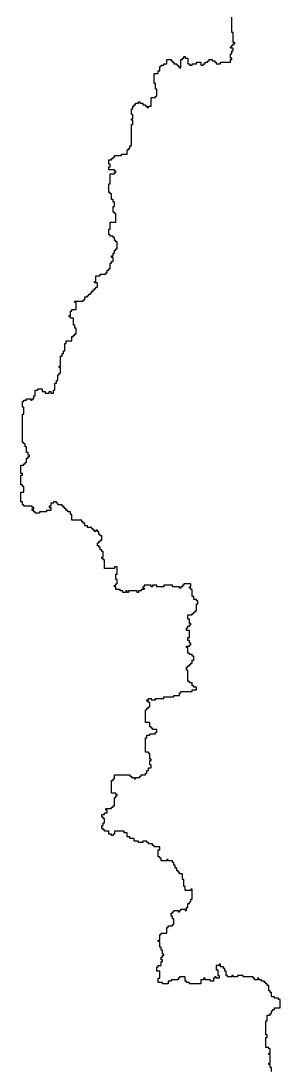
# Model space of a CAD drawing. Header units: inches. Extents: x -98695 to 376223, y 1122520 to 1501782.
# Drawn here: x 75035 to 80680, y 1171612 to 1194462 of the extents above; entities that cross this region are included whole.
import ezdxf

# ---------------------------------------------------------------- set-up
doc = ezdxf.new("R2010")
doc.units = ezdxf.units.IN
doc.header["$MEASUREMENT"] = 0
doc.layers.add('subs1', color=7, linetype='Continuous', true_color=0xc8dcf7)

msp = doc.modelspace()

# ---------------------------------------------------------------- linework, layer by layer
at = {"layer": 'subs1'}
msp.add_polyline3d([(80494, 1171535, 0), (80494, 1171628, 0), (80464, 1171628, 0), (80464, 1171690, 0), (80433, 1171690, 0), (80433, 1171720, 0), (80464, 1171720, 0), (80464, 1171905, 0), (80433, 1171905, 0), (80433, 1171936, 0), (80464, 1171936, 0), (80464, 1172029, 0), (80433, 1172029, 0), (80433, 1172060, 0), (80371, 1172060, 0), (80371, 1172276, 0), (80402, 1172276, 0), (80402, 1172337, 0), (80371, 1172337, 0), (80371, 1172646, 0), (80402, 1172646, 0), (80402, 1172769, 0), (80464, 1172769, 0), (80464, 1172800, 0), (80494, 1172800, 0), (80494, 1172862, 0), (80525, 1172862, 0), (80525, 1172893, 0), (80556, 1172893, 0), (80556, 1172923, 0), (80680, 1172923, 0), (80680, 1173108, 0), (80649, 1173108, 0), (80649, 1173139, 0), (80556, 1173139, 0), (80556, 1173170, 0), (80494, 1173170, 0), (80494, 1173263, 0), (80464, 1173263, 0), (80464, 1173294, 0), (80433, 1173294, 0), (80433, 1173417, 0), (80402, 1173417, 0), (80402, 1173448, 0), (80371, 1173448, 0), (80371, 1173479, 0), (80340, 1173479, 0), (80340, 1173509, 0), (80279, 1173509, 0), (80279, 1173540, 0), (80217, 1173540, 0), (80217, 1173571, 0), (80186, 1173571, 0), (80186, 1173540, 0), (80124, 1173540, 0), (80124, 1173571, 0), (80093, 1173571, 0), (80093, 1173602, 0), (79878, 1173602, 0), (79878, 1173633, 0), (79754, 1173633, 0), (79754, 1173602, 0), (79662, 1173602, 0), (79662, 1173633, 0), (79631, 1173633, 0), (79631, 1173602, 0), (79538, 1173602, 0), (79538, 1173633, 0), (79507, 1173633, 0), (79507, 1173725, 0), (79477, 1173725, 0), (79477, 1173787, 0), (79446, 1173787, 0), (79446, 1173818, 0), (79384, 1173818, 0), (79384, 1173880, 0), (79353, 1173880, 0), (79353, 1173849, 0), (79291, 1173849, 0), (79291, 1173756, 0), (79322, 1173756, 0), (79322, 1173633, 0), (79353, 1173633, 0), (79353, 1173571, 0), (79291, 1173571, 0), (79291, 1173602, 0), (79261, 1173602, 0), (79261, 1173571, 0), (79230, 1173571, 0), (79230, 1173509, 0), (79168, 1173509, 0), (79168, 1173540, 0), (79045, 1173540, 0), (79045, 1173571, 0), (79014, 1173571, 0), (79014, 1173540, 0), (78952, 1173540, 0), (78952, 1173448, 0), (78705, 1173448, 0), (78705, 1173479, 0), (78644, 1173479, 0), (78644, 1173509, 0), (78613, 1173509, 0), (78613, 1173602, 0), (78489, 1173602, 0), (78489, 1173571, 0), (78459, 1173571, 0), (78459, 1173540, 0), (78304, 1173540, 0), (78304, 1173509, 0), (78243, 1173509, 0), (78243, 1173448, 0), (78119, 1173448, 0), (78119, 1173479, 0), (78027, 1173479, 0), (78027, 1173571, 0), (78058, 1173571, 0), (78058, 1173725, 0), (77996, 1173725, 0), (77996, 1173818, 0), (78027, 1173818, 0), (78027, 1173849, 0), (78088, 1173849, 0), (78088, 1173941, 0), (78119, 1173941, 0), (78119, 1173972, 0), (78088, 1173972, 0), (78088, 1174034, 0), (78119, 1174034, 0), (78119, 1174065, 0), (78150, 1174065, 0), (78150, 1174096, 0), (78119, 1174096, 0), (78119, 1174188, 0), (78088, 1174188, 0), (78088, 1174250, 0), (78058, 1174250, 0), (78058, 1174373, 0), (78027, 1174373, 0), (78027, 1174404, 0), (78058, 1174404, 0), (78058, 1174527, 0), (78088, 1174527, 0), (78088, 1174558, 0), (78212, 1174558, 0), (78212, 1174682, 0), (78243, 1174682, 0), (78243, 1174713, 0), (78335, 1174713, 0), (78335, 1174743, 0), (78366, 1174743, 0), (78366, 1174867, 0), (78335, 1174867, 0), (78335, 1174928, 0), (78304, 1174928, 0), (78304, 1174990, 0), (78335, 1174990, 0), (78335, 1175021, 0), (78366, 1175021, 0), (78366, 1175052, 0), (78459, 1175052, 0), (78459, 1175021, 0), (78489, 1175021, 0), (78489, 1175052, 0), (78520, 1175052, 0), (78520, 1175083, 0), (78613, 1175083, 0), (78613, 1175052, 0), (78644, 1175052, 0), (78644, 1175114, 0), (78674, 1175114, 0), (78674, 1175206, 0), (78705, 1175206, 0), (78705, 1175237, 0), (78736, 1175237, 0), (78736, 1175299, 0), (78767, 1175299, 0), (78767, 1175515, 0), (78736, 1175515, 0), (78736, 1175484, 0), (78613, 1175484, 0), (78613, 1175576, 0), (78582, 1175576, 0), (78582, 1175730, 0), (78551, 1175730, 0), (78551, 1175854, 0), (78489, 1175854, 0), (78489, 1175885, 0), (78459, 1175885, 0), (78459, 1175916, 0), (78428, 1175916, 0), (78428, 1175977, 0), (78397, 1175977, 0), (78397, 1176039, 0), (78366, 1176039, 0), (78366, 1176101, 0), (78335, 1176101, 0), (78335, 1176131, 0), (78243, 1176131, 0), (78243, 1176162, 0), (78212, 1176162, 0), (78212, 1176131, 0), (78088, 1176131, 0), (78088, 1176193, 0), (78058, 1176193, 0), (78058, 1176224, 0), (78027, 1176224, 0), (78027, 1176378, 0), (78058, 1176378, 0), (78058, 1176440, 0), (77934, 1176440, 0), (77934, 1176471, 0), (77903, 1176471, 0), (77903, 1176502, 0), (77811, 1176502, 0), (77811, 1176532, 0), (77780, 1176532, 0), (77780, 1176563, 0), (77687, 1176563, 0), (77687, 1176532, 0), (77595, 1176532, 0), (77595, 1176563, 0), (77502, 1176563, 0), (77502, 1176625, 0), (77410, 1176625, 0), (77410, 1176656, 0), (77348, 1176656, 0), (77348, 1176748, 0), (77286, 1176748, 0), (77286, 1176779, 0), (77070, 1176779, 0), (77070, 1176718, 0), (77040, 1176718, 0), (77040, 1176687, 0), (77009, 1176687, 0), (77009, 1176718, 0), (76947, 1176718, 0), (76947, 1176779, 0), (76855, 1176779, 0), (76855, 1176810, 0), (76824, 1176810, 0), (76824, 1176841, 0), (76793, 1176841, 0), (76793, 1176903, 0), (76824, 1176903, 0), (76824, 1176964, 0), (76855, 1176964, 0), (76855, 1177057, 0), (76824, 1177057, 0), (76824, 1177088, 0), (76793, 1177088, 0), (76793, 1177149, 0), (76855, 1177149, 0), (76855, 1177180, 0), (76916, 1177180, 0), (76916, 1177242, 0), (76885, 1177242, 0), (76885, 1177273, 0), (77009, 1177273, 0), (77009, 1177304, 0), (77040, 1177304, 0), (77040, 1177334, 0), (77070, 1177334, 0), (77070, 1177520, 0), (77101, 1177520, 0), (77101, 1177550, 0), (77132, 1177550, 0), (77132, 1177581, 0), (77101, 1177581, 0), (77101, 1177612, 0), (77009, 1177612, 0), (77009, 1177890, 0), (77040, 1177890, 0), (77040, 1177921, 0), (77070, 1177921, 0), (77070, 1178013, 0), (77410, 1178013, 0), (77410, 1177982, 0), (77441, 1177982, 0), (77441, 1177951, 0), (77502, 1177951, 0), (77502, 1177921, 0), (77533, 1177921, 0), (77533, 1177951, 0), (77626, 1177951, 0), (77626, 1177982, 0), (77657, 1177982, 0), (77657, 1178013, 0), (77749, 1178013, 0), (77749, 1178044, 0), (77780, 1178044, 0), (77780, 1178106, 0), (77811, 1178106, 0), (77811, 1178167, 0), (77872, 1178167, 0), (77872, 1178229, 0), (77842, 1178229, 0), (77842, 1178322, 0), (77872, 1178322, 0), (77872, 1178352, 0), (77842, 1178352, 0), (77842, 1178476, 0), (77811, 1178476, 0), (77811, 1178507, 0), (77749, 1178507, 0), (77749, 1178815, 0), (77780, 1178815, 0), (77780, 1178877, 0), (77842, 1178877, 0), (77842, 1178908, 0), (77965, 1178908, 0), (77965, 1178939, 0), (77996, 1178939, 0), (77996, 1179000, 0), (77903, 1179000, 0), (77903, 1179031, 0), (77872, 1179031, 0), (77872, 1179062, 0), (77842, 1179062, 0), (77842, 1179154, 0), (77749, 1179154, 0), (77749, 1179432, 0), (77780, 1179432, 0), (77780, 1179463, 0), (77811, 1179463, 0), (77811, 1179494, 0), (77842, 1179494, 0), (77842, 1179586, 0), (77811, 1179586, 0), (77811, 1179617, 0), (77780, 1179617, 0), (77780, 1179648, 0), (77811, 1179648, 0), (77811, 1179679, 0), (77872, 1179679, 0), (77872, 1179648, 0), (77965, 1179648, 0), (77965, 1179679, 0), (78150, 1179679, 0), (78150, 1179710, 0), (78366, 1179710, 0), (78366, 1179741, 0), (78489, 1179741, 0), (78489, 1179802, 0), (78520, 1179802, 0), (78520, 1179833, 0), (78767, 1179833, 0), (78767, 1179864, 0), (78860, 1179864, 0), (78860, 1179926, 0), (78798, 1179926, 0), (78798, 1179956, 0), (78767, 1179956, 0), (78767, 1180018, 0), (78705, 1180018, 0), (78705, 1180049, 0), (78674, 1180049, 0), (78674, 1180296, 0), (78644, 1180296, 0), (78644, 1180357, 0), (78674, 1180357, 0), (78674, 1180388, 0), (78705, 1180388, 0), (78705, 1180419, 0), (78736, 1180419, 0), (78736, 1180450, 0), (78767, 1180450, 0), (78767, 1180512, 0), (78798, 1180512, 0), (78798, 1180604, 0), (78767, 1180604, 0), (78767, 1180635, 0), (78705, 1180635, 0), (78705, 1180666, 0), (78674, 1180666, 0), (78674, 1180789, 0), (78644, 1180789, 0), (78644, 1180820, 0), (78705, 1180820, 0), (78705, 1180851, 0), (78736, 1180851, 0), (78736, 1180882, 0), (78705, 1180882, 0), (78705, 1180944, 0), (78674, 1180944, 0), (78674, 1181005, 0), (78705, 1181005, 0), (78705, 1181159, 0), (78644, 1181159, 0), (78644, 1181221, 0), (78674, 1181221, 0), (78674, 1181252, 0), (78705, 1181252, 0), (78705, 1181283, 0), (78736, 1181283, 0), (78736, 1181314, 0), (78705, 1181314, 0), (78705, 1181406, 0), (78674, 1181406, 0), (78674, 1181499, 0), (78767, 1181499, 0), (78767, 1181530, 0), (78798, 1181530, 0), (78798, 1181561, 0), (78829, 1181561, 0), (78829, 1181591, 0), (78860, 1181591, 0), (78860, 1181746, 0), (78890, 1181746, 0), (78890, 1181807, 0), (78860, 1181807, 0), (78860, 1181838, 0), (78798, 1181838, 0), (78798, 1181900, 0), (78767, 1181900, 0), (78767, 1182054, 0), (78736, 1182054, 0), (78736, 1182085, 0), (78705, 1182085, 0), (78705, 1182116, 0), (78736, 1182116, 0), (78736, 1182177, 0), (78582, 1182177, 0), (78582, 1182147, 0), (78551, 1182147, 0), (78551, 1182116, 0), (78520, 1182116, 0), (78520, 1182085, 0), (78489, 1182085, 0), (78489, 1182116, 0), (78335, 1182116, 0), (78335, 1182147, 0), (78150, 1182147, 0), (78150, 1182116, 0), (77996, 1182116, 0), (77996, 1182147, 0), (77903, 1182147, 0), (77903, 1182116, 0), (77872, 1182116, 0), (77872, 1182147, 0), (77718, 1182147, 0), (77718, 1182116, 0), (77687, 1182116, 0), (77687, 1182085, 0), (77718, 1182085, 0), (77718, 1182054, 0), (77657, 1182054, 0), (77657, 1182023, 0), (77595, 1182023, 0), (77595, 1181992, 0), (77564, 1181992, 0), (77564, 1182023, 0), (77379, 1182023, 0), (77379, 1181992, 0), (77348, 1181992, 0), (77348, 1182023, 0), (77317, 1182023, 0), (77317, 1181992, 0), (77256, 1181992, 0), (77256, 1182023, 0), (77194, 1182023, 0), (77194, 1182054, 0), (77101, 1182054, 0), (77101, 1182116, 0), (77070, 1182116, 0), (77070, 1182147, 0), (77101, 1182147, 0), (77101, 1182177, 0), (77132, 1182177, 0), (77132, 1182270, 0), (77101, 1182270, 0), (77101, 1182393, 0), (77132, 1182393, 0), (77132, 1182548, 0), (77070, 1182548, 0), (77070, 1182517, 0), (76855, 1182517, 0), (76855, 1182702, 0), (76824, 1182702, 0), (76824, 1182733, 0), (76793, 1182733, 0), (76793, 1182764, 0), (76824, 1182764, 0), (76824, 1182887, 0), (76793, 1182887, 0), (76793, 1182918, 0), (76762, 1182918, 0), (76762, 1182979, 0), (76731, 1182979, 0), (76731, 1183010, 0), (76700, 1183010, 0), (76700, 1183072, 0), (76731, 1183072, 0), (76731, 1183103, 0), (76762, 1183103, 0), (76762, 1183134, 0), (76793, 1183134, 0), (76793, 1183226, 0), (76762, 1183226, 0), (76762, 1183257, 0), (76731, 1183257, 0), (76731, 1183319, 0), (76700, 1183319, 0), (76700, 1183350, 0), (76669, 1183350, 0), (76669, 1183319, 0), (76639, 1183319, 0), (76639, 1183350, 0), (76608, 1183350, 0), (76608, 1183380, 0), (76577, 1183380, 0), (76577, 1183411, 0), (76484, 1183411, 0), (76484, 1183442, 0), (76423, 1183442, 0), (76423, 1183504, 0), (76392, 1183504, 0), (76392, 1183535, 0), (76361, 1183535, 0), (76361, 1183566, 0), (76145, 1183566, 0), (76145, 1183689, 0), (76114, 1183689, 0), (76114, 1183751, 0), (76053, 1183751, 0), (76053, 1183781, 0), (76022, 1183781, 0), (76022, 1183812, 0), (75991, 1183812, 0), (75991, 1183843, 0), (75960, 1183843, 0), (75960, 1183874, 0), (75929, 1183874, 0), (75929, 1183905, 0), (75837, 1183905, 0), (75837, 1183936, 0), (75806, 1183936, 0), (75806, 1183967, 0), (75744, 1183967, 0), (75744, 1183936, 0), (75682, 1183936, 0), (75682, 1183874, 0), (75651, 1183874, 0), (75651, 1183843, 0), (75682, 1183843, 0), (75682, 1183781, 0), (75590, 1183781, 0), (75590, 1183751, 0), (75436, 1183751, 0), (75436, 1183720, 0), (75343, 1183720, 0), (75343, 1183751, 0), (75312, 1183751, 0), (75312, 1183781, 0), (75281, 1183781, 0), (75281, 1183812, 0), (75312, 1183812, 0), (75312, 1183843, 0), (75281, 1183843, 0), (75281, 1183874, 0), (75096, 1183874, 0), (75096, 1183905, 0), (75065, 1183905, 0), (75065, 1183967, 0), (75035, 1183967, 0), (75035, 1184182, 0), (75096, 1184182, 0), (75096, 1184306, 0), (75065, 1184306, 0), (75065, 1184337, 0), (75035, 1184337, 0), (75035, 1184553, 0), (75065, 1184553, 0), (75065, 1184583, 0), (75035, 1184583, 0), (75035, 1184769, 0), (75096, 1184769, 0), (75096, 1184799, 0), (75127, 1184799, 0), (75127, 1184830, 0), (75158, 1184830, 0), (75158, 1184923, 0), (75189, 1184923, 0), (75189, 1184954, 0), (75220, 1184954, 0), (75220, 1184985, 0), (75189, 1184985, 0), (75189, 1185046, 0), (75158, 1185046, 0), (75158, 1185170, 0), (75127, 1185170, 0), (75127, 1185231, 0), (75096, 1185231, 0), (75096, 1185262, 0), (75065, 1185262, 0), (75065, 1185879, 0), (75096, 1185879, 0), (75096, 1186033, 0), (75065, 1186033, 0), (75065, 1186157, 0), (75096, 1186157, 0), (75096, 1186188, 0), (75158, 1186188, 0), (75158, 1186218, 0), (75250, 1186218, 0), (75250, 1186188, 0), (75281, 1186188, 0), (75281, 1186218, 0), (75312, 1186218, 0), (75312, 1186280, 0), (75343, 1186280, 0), (75343, 1186403, 0), (75405, 1186403, 0), (75405, 1186434, 0), (75497, 1186434, 0), (75497, 1186373, 0), (75559, 1186373, 0), (75559, 1186342, 0), (75651, 1186342, 0), (75651, 1186373, 0), (75682, 1186373, 0), (75682, 1186342, 0), (75744, 1186342, 0), (75744, 1186403, 0), (75775, 1186403, 0), (75775, 1186558, 0), (75806, 1186558, 0), (75806, 1186619, 0), (75837, 1186619, 0), (75837, 1186743, 0), (75867, 1186743, 0), (75867, 1186774, 0), (75898, 1186774, 0), (75898, 1186897, 0), (75867, 1186897, 0), (75867, 1186928, 0), (75898, 1186928, 0), (75898, 1187144, 0), (75929, 1187144, 0), (75929, 1187205, 0), (75960, 1187205, 0), (75960, 1187267, 0), (75991, 1187267, 0), (75991, 1187421, 0), (76022, 1187421, 0), (76022, 1187483, 0), (76145, 1187483, 0), (76145, 1187576, 0), (76176, 1187576, 0), (76176, 1187606, 0), (76207, 1187606, 0), (76207, 1187637, 0), (76238, 1187637, 0), (76238, 1187761, 0), (76207, 1187761, 0), (76207, 1187822, 0), (76176, 1187822, 0), (76176, 1187977, 0), (76114, 1187977, 0), (76114, 1188007, 0), (76083, 1188007, 0), (76083, 1188038, 0), (76114, 1188038, 0), (76114, 1188131, 0), (76145, 1188131, 0), (76145, 1188162, 0), (76238, 1188162, 0), (76238, 1188316, 0), (76207, 1188316, 0), (76207, 1188347, 0), (76392, 1188347, 0), (76392, 1188378, 0), (76423, 1188378, 0), (76423, 1188439, 0), (76484, 1188439, 0), (76484, 1188470, 0), (76515, 1188470, 0), (76515, 1188501, 0), (76546, 1188501, 0), (76546, 1188532, 0), (76577, 1188532, 0), (76577, 1188563, 0), (76608, 1188563, 0), (76608, 1188594, 0), (76639, 1188594, 0), (76639, 1188624, 0), (76669, 1188624, 0), (76669, 1188655, 0), (76700, 1188655, 0), (76700, 1188748, 0), (76639, 1188748, 0), (76639, 1188779, 0), (76669, 1188779, 0), (76669, 1188902, 0), (76762, 1188902, 0), (76762, 1188933, 0), (76885, 1188933, 0), (76885, 1188964, 0), (76916, 1188964, 0), (76916, 1189025, 0), (76947, 1189025, 0), (76947, 1189056, 0), (76978, 1189056, 0), (76978, 1189180, 0), (77009, 1189180, 0), (77009, 1189211, 0), (77040, 1189211, 0), (77040, 1189303, 0), (77009, 1189303, 0), (77009, 1189334, 0), (77040, 1189334, 0), (77040, 1189396, 0), (77070, 1189396, 0), (77070, 1189457, 0), (77101, 1189457, 0), (77101, 1189488, 0), (77132, 1189488, 0), (77132, 1189642, 0), (77101, 1189642, 0), (77101, 1189673, 0), (77070, 1189673, 0), (77070, 1189735, 0), (77040, 1189735, 0), (77040, 1189766, 0), (76978, 1189766, 0), (76978, 1189797, 0), (76947, 1189797, 0), (76947, 1189920, 0), (76978, 1189920, 0), (76978, 1190074, 0), (77101, 1190074, 0), (77101, 1190259, 0), (77070, 1190259, 0), (77070, 1190290, 0), (77040, 1190290, 0), (77040, 1190414, 0), (77070, 1190414, 0), (77070, 1190506, 0), (77040, 1190506, 0), (77040, 1190568, 0), (77009, 1190568, 0), (77009, 1190691, 0), (76978, 1190691, 0), (76978, 1190722, 0), (76947, 1190722, 0), (76947, 1190907, 0), (76978, 1190907, 0), (76978, 1191123, 0), (77070, 1191123, 0), (77070, 1191154, 0), (77101, 1191154, 0), (77101, 1191185, 0), (77070, 1191185, 0), (77070, 1191216, 0), (76947, 1191216, 0), (76947, 1191277, 0), (76978, 1191277, 0), (76978, 1191339, 0), (76947, 1191339, 0), (76947, 1191431, 0), (77009, 1191431, 0), (77009, 1191462, 0), (77040, 1191462, 0), (77040, 1191493, 0), (77070, 1191493, 0), (77070, 1191524, 0), (77225, 1191524, 0), (77225, 1191555, 0), (77348, 1191555, 0), (77348, 1191647, 0), (77379, 1191647, 0), (77379, 1191678, 0), (77410, 1191678, 0), (77410, 1191740, 0), (77441, 1191740, 0), (77441, 1192203, 0), (77471, 1192203, 0), (77471, 1192295, 0), (77441, 1192295, 0), (77441, 1192326, 0), (77471, 1192326, 0), (77471, 1192419, 0), (77441, 1192419, 0), (77441, 1192542, 0), (77471, 1192542, 0), (77471, 1192604, 0), (77502, 1192604, 0), (77502, 1192635, 0), (77533, 1192635, 0), (77533, 1192665, 0), (77595, 1192665, 0), (77595, 1192696, 0), (77626, 1192696, 0), (77626, 1192665, 0), (77687, 1192665, 0), (77687, 1192635, 0), (77749, 1192635, 0), (77749, 1192604, 0), (77780, 1192604, 0), (77780, 1192573, 0), (77811, 1192573, 0), (77811, 1192604, 0), (77872, 1192604, 0), (77872, 1192789, 0), (77965, 1192789, 0), (77965, 1192820, 0), (77996, 1192820, 0), (77996, 1192974, 0), (77965, 1192974, 0), (77965, 1193097, 0), (77934, 1193097, 0), (77934, 1193313, 0), (78027, 1193313, 0), (78027, 1193375, 0), (78058, 1193375, 0), (78058, 1193467, 0), (78088, 1193467, 0), (78088, 1193498, 0), (78150, 1193498, 0), (78150, 1193529, 0), (78212, 1193529, 0), (78212, 1193622, 0), (78304, 1193622, 0), (78304, 1193591, 0), (78335, 1193591, 0), (78335, 1193560, 0), (78366, 1193560, 0), (78366, 1193529, 0), (78428, 1193529, 0), (78428, 1193498, 0), (78459, 1193498, 0), (78459, 1193467, 0), (78489, 1193467, 0), (78489, 1193437, 0), (78520, 1193437, 0), (78520, 1193622, 0), (78551, 1193622, 0), (78551, 1193652, 0), (78582, 1193652, 0), (78582, 1193683, 0), (78613, 1193683, 0), (78613, 1193652, 0), (78674, 1193652, 0), (78674, 1193529, 0), (78705, 1193529, 0), (78705, 1193498, 0), (78767, 1193498, 0), (78767, 1193529, 0), (78860, 1193529, 0), (78860, 1193560, 0), (78952, 1193560, 0), (78952, 1193498, 0), (79014, 1193498, 0), (79014, 1193529, 0), (79045, 1193529, 0), (79045, 1193560, 0), (79106, 1193560, 0), (79106, 1193591, 0), (79137, 1193591, 0), (79137, 1193622, 0), (79199, 1193622, 0), (79199, 1193591, 0), (79261, 1193591, 0), (79261, 1193560, 0), (79291, 1193560, 0), (79291, 1193529, 0), (79384, 1193529, 0), (79384, 1193560, 0), (79600, 1193560, 0), (79600, 1193622, 0), (79631, 1193622, 0), (79631, 1193652, 0), (79600, 1193652, 0), (79600, 1193745, 0), (79631, 1193745, 0), (79631, 1193807, 0), (79662, 1193807, 0), (79662, 1193868, 0), (79600, 1193868, 0), (79600, 1193899, 0), (79631, 1193899, 0), (79631, 1193930, 0), (79662, 1193930, 0), (79662, 1193961, 0), (79692, 1193961, 0), (79692, 1193992, 0), (79662, 1193992, 0), (79662, 1194208, 0), (79631, 1194208, 0), (79631, 1194547, 0)], dxfattribs=at)

doc.saveas('drawing.dxf')
